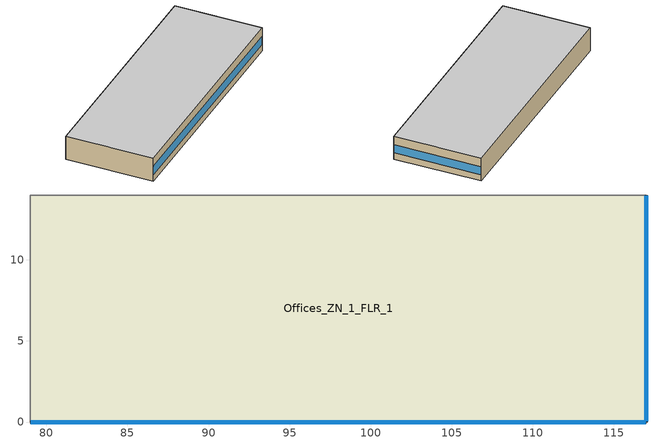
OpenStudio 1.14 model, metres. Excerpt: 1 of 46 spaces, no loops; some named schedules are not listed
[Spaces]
Offices_ZN_1_FLR_1
 floor ground: 117,14 117,0 79,0 79,14 z0
 wall outside: 79,0 117,0 117,14 z0:4
 wall to Gym_ZN_1_FLR_1: 117,14 79,14 z0:4
 wall to Lobby_ZN_1_FLR_1: 79,14 79,0 z0:4
 window: 79.05,0 116.95,0 z1.1:2.5; 117,0.05 117,13.95 z1.1:2.51
 ceiling to Offices_ZN_1_FLR_2: 117,0 117,14 79,14 79,0 z4
[Site]
Boise Air Terminal  Uo_ID_USA: Latitude {deg}=43.62; Longitude {deg}=-116.21; Time Zone {hr}=-7; Elevation {m}=701; Terrain=City
[Building]
90.1-2013-SecondarySchool-ASHRAE 169-5B created: 2018-06-08 23:52:57 -0700: North Axis {deg}=0; Default Construction Set=90.1-2013 - SecSchl - ASHRAE 169-5B; Standards Building Type=SecondarySchool
[ClimateZones]
Climate Zone Institution Name 1=ASHRAE; Climate Zone Document Name 1=ANSI/ASHRAE Standard 169; Climate Zone Document Year 1=2006; Climate Zone Value 1=5B; Climate Zone Institution Name 2=CEC; Climate Zone Document Name 2=California Climate Zone Descriptions; Climate Zone Document Year 2=1995
[Site:GroundTemperature:BuildingSurface]
20.75, 20.74, 20.73, 20.74, 20.77, 23.01, 23.37, 23.45, 23.47, 21.21, 20.91, 20.82
[Site:WaterMainsTemperature]
Calculation Method=Correlation; Annual Average Outdoor Air Temperature {C}=11.15; Maximum Difference In Monthly Average Outdoor Air Temperatures {deltaC}=26.2
[SizingPeriod:DesignDay] Barometric Pressure {Pa}=93182; Sky Clearness=0; Rain Indicator=0; Snow Indicator=0; Day of Month=21; Daylight Saving Time Indicator=0; Humidity Indicating Type=Wetbulb; Dry-Bulb Temperature Range Modifier Type=DefaultMultipliers
Name | Maximum Dry-Bulb Temperature {C} | Daily Dry-Bulb Temperature Range {deltaC} | Humidity Indicating Conditions at Maximum Dry-Bulb | Wind Speed {m/s} | Wind Direction {deg} | Month | Day Type | Solar Model Indicator | ASHRAE Taub | ASHRAE Taud
Boise Air Terminal  Uo Ann Htg 99.6% Condns DB | -16.3 | 0 | -16.3 | 2.3 | 120 | 12 | WinterDesignDay | ASHRAEClearSky
Boise Air Terminal  Uo Ann Clg .4% Condns DB=>MWB | 36.7 | 16.7 | 17.9 | 4.2 | 330 | 7 | SummerDesignDay | ASHRAETau | 0.398 | 2.125
[Material:NoMass] Thermal Absorptance=0.9; Solar Absorptance=0.7
Name | Roughness | Thermal Resistance {m2-K/W} | Visible Absorptance
CP02 CARPET PAD | VeryRough | 0.21648 | 0.8
Typical Insulation R-14.97; Typical Insulation R-14.97 1 | Smooth | 2.63723 | 0.7
Typical Carpet Pad | Smooth | 0.21648 | 0.8
Typical Insulation R-16.0 | Smooth | 2.81828 | 0.7
Typical Insulation R-30.13 | Smooth | 5.30668 | 0.7
Typical Insulation R-1.15 | Smooth | 0.202509 | 0.7
Typical Insulation R-1.15 1 | Smooth | 0.202527 | 0.7
Typical Insulation R-18.7 | Smooth | 3.2931 | 0.7
Typical Insulation R-26.25 | Smooth | 4.62235 | 0.7
Typical Insulation R-0.58 | Smooth | 0.101875 | 0.7
Typical Insulation | Smooth | 0.0282222 | 0.7
[Material]
Name | Roughness | Thickness {m} | Conductivity {W/m-K} | Density {kg/m3} | Specific Heat {J/kg-K} | Thermal Absorptance | Solar Absorptance | Visible Absorptance
100mm Normalweight concrete floor | MediumSmooth | 0.1016 | 2.31 | 2322 | 832
G01 13mm gypsum board | Smooth | 0.0127 | 0.16 | 800 | 1090 | 0.9 | 0.7 | 0.5
4 in. Normalweight Concrete Floor | MediumRough | 0.1016 | 2.31 | 2322 | 832 | 0.9 | 0.7 | 0.7
25mm Stucco | Smooth | 0.0254 | 0.72 | 1856 | 840 | 0.9 | 0.7 | 0.7
5/8 in. Gypsum Board | MediumSmooth | 0.0159 | 0.16 | 800 | 1090 | 0.9 | 0.7 | 0.7
Roof Membrane | VeryRough | 0.0095 | 0.16 | 1121.29 | 1460 | 0.9 | 0.7 | 0.7
Metal Roof Surface; F08 Metal surface | Smooth | 0.0008 | 45.28 | 7824 | 500 | 0.9 | 0.7 | 0.7
8 in. Normalweight Concrete Floor | MediumRough | 0.2032 | 2.31 | 2322 | 832 | 0.9 | 0.7 | 0.7
8 in. Concrete Block Basement Wall | MediumRough | 0.2032 | 1.326 | 1842 | 912 | 0.9 | 0.7 | 0.7
G05 25mm wood | MediumSmooth | 0.0254 | 0.15 | 608 | 1630 | 0.9 | 0.5 | 0.5
Metal Siding | Smooth | 0.0015 | 44.96 | 7688.86 | 410 | 0.9 | 0.7 | 0.7
1/2IN Gypsum | Smooth | 0.0127 | 0.16 | 784.9 | 830 | 0.9 | 0.4 | 0.4
6 in. Normalweight Concrete Floor | MediumRough | 0.1524 | 2.31 | 2322 | 832 | 0.9 | 0.7 | 0.7
Std Wood 6inch | MediumSmooth | 0.15 | 0.12 | 540 | 1210 | 0.9 | 0.7 | 0.7
[Construction]
Typical Insulated Exterior Mass Floor R-17.54: Typical Insulation R-14.97, 4 in. Normalweight Concrete Floor, Typical Carpet Pad
Typical Insulated Steel Framed Exterior Wall R-18.18: 25mm Stucco, 5/8 in. Gypsum Board, Typical Insulation R-16.0, 5/8 in. Gypsum Board
Typical IEAD Roof R-31.25: Roof Membrane, Typical Insulation R-30.13, Metal Roof Surface
Typical Interior Floor: 100mm Normalweight concrete floor, CP02 CARPET PAD
Typical Interior Wall: G01 13mm gypsum board, G01 13mm gypsum board
Typical Interior Ceiling: CP02 CARPET PAD, 100mm Normalweight concrete floor
Typical Insulated Carpeted 8in Slab Floor: 8 in. Normalweight Concrete Floor, Typical Carpet Pad
Typical Insulated Basement Mass Wall: 8 in. Concrete Block Basement Wall
U 0.42 SHGC 0.40 Dbl LoE (e2-.1) Tint 6mm/6mm Air: LoE TINT 6MM, AIR 6MM, CLEAR 6MM
Typical Insulated Metal Door R-2.0: F08 Metal surface, Typical Insulation R-1.15
Typical Overhead Door R-2.0: Typical Insulation R-1.15 1
Window_U_0.50_SHGC_0.40_Skylight_Frame_Width_0.430_in: Glass_2052_LayerAvg, Gap_1_W_0_0038, Glass_2027F_LayerAvg
Typical Interior Window: Clear 3mm
Typical Interior Door; Typical Interior Partition: G05 25mm wood
Typical Insulated Exterior Mass Floor R-17.54 1: Typical Insulation R-14.97 1, 4 in. Normalweight Concrete Floor, Typical Carpet Pad
Typical Insulated Metal Building Wall R-20.0: Metal Siding, Typical Insulation R-18.7, 1/2IN Gypsum
Typical Insulated Metal Building Roof R-27.03: Metal Roof Surface, Typical Insulation R-26.25
Typical Insulated Carpeted 6in Slab Floor: 6 in. Normalweight Concrete Floor, Typical Carpet Pad
Typical Insulated Metal Door R-1.43: F08 Metal surface, Typical Insulation R-0.58
Typical Overhead Door: Typical Insulation
InteriorFurnishings: Std Wood 6inch
[DefaultConstructionSet] Interior Partition Construction=Typical Interior Partition
Name | Default Exterior Surface Constructions | Default Interior Surface Constructions | Default Ground Contact Surface Constructions | Default Exterior SubSurface Constructions | Default Interior SubSurface Constructions
90.1-2013 - SecSchl - ASHRAE 169-5B | Default Surface Constructions 1 | Default Surface Constructions 2 | Default Surface Constructions 3 | Default Sub Surface Constructions 1 | Default Sub Surface Constructions 2
90.1-2013 - SecSchl - Office - ASHRAE 169-5B | Default Surface Constructions 4 | Default Surface Constructions 5 | Default Surface Constructions 6 | Default Sub Surface Constructions 3 | Default Sub Surface Constructions 4
[DefaultSurfaceConstructions]
Name | Floor Construction | Wall Construction | Roof Ceiling Construction
Default Surface Constructions 1 | Typical Insulated Exterior Mass Floor R-17.54 | Typical Insulated Steel Framed Exterior Wall R-18.18 | Typical IEAD Roof R-31.25
Default Surface Constructions 2; Default Surface Constructions 5 | Typical Interior Floor | Typical Interior Wall | Typical Interior Ceiling
Default Surface Constructions 3 | Typical Insulated Carpeted 8in Slab Floor | Typical Insulated Basement Mass Wall
Default Surface Constructions 4 | Typical Insulated Exterior Mass Floor R-17.54 1 | Typical Insulated Metal Building Wall R-20.0 | Typical Insulated Metal Building Roof R-27.03
Default Surface Constructions 6 | Typical Insulated Carpeted 6in Slab Floor | Typical Insulated Basement Mass Wall
[DefaultSubSurfaceConstructions]
Name | Fixed Window Construction | Operable Window Construction | Door Construction | Overhead Door Construction | Skylight Construction | Tubular Daylight Dome Construction | Tubular Daylight Diffuser Construction
Default Sub Surface Constructions 1 | U 0.42 SHGC 0.40 Dbl LoE (e2-.1) Tint 6mm/6mm Air | U 0.42 SHGC 0.40 Dbl LoE (e2-.1) Tint 6mm/6mm Air | Typical Insulated Metal Door R-2.0 | Typical Overhead Door R-2.0 | Window_U_0.50_SHGC_0.40_Skylight_Frame_Width_0.430_in | Typical Interior Window | Typical Interior Window
Default Sub Surface Constructions 2; Default Sub Surface Constructions 4 | Typical Interior Window | Typical Interior Window | Typical Interior Door
Default Sub Surface Constructions 3 | U 0.42 SHGC 0.40 Dbl LoE (e2-.1) Tint 6mm/6mm Air | U 0.42 SHGC 0.40 Dbl LoE (e2-.1) Tint 6mm/6mm Air | Typical Insulated Metal Door R-1.43 | Typical Overhead Door | Window_U_0.50_SHGC_0.40_Skylight_Frame_Width_0.430_in | Typical Interior Window | Typical Interior Window
[WindowMaterial:Glazing] Optical Data Type=SpectralAverage; Infrared Transmittance at Normal Incidence=0; Dirt Correction Factor for Solar and Visible Transmittance=1; Solar Diffusing=No
Name | Thickness {m} | Solar Transmittance at Normal Incidence | Front Side Solar Reflectance at Normal Incidence | Back Side Solar Reflectance at Normal Incidence | Visible Transmittance at Normal Incidence | Front Side Visible Reflectance at Normal Incidence | Back Side Visible Reflectance at Normal Incidence | Front Side Infrared Hemispherical Emissivity | Back Side Infrared Hemispherical Emissivity | Conductivity {W/m-K}
LoE TINT 6MM | 0.006 | 0.36 | 0.093 | 0.2 | 0.5 | 0.035 | 0.054 | 0.84 | 0.1 | 0.9
CLEAR 6MM | 0.006 | 0.775 | 0.071 | 0.071 | 0.881 | 0.08 | 0.08 | 0.84 | 0.84 | 0.9
Glass_2052_LayerAvg | 0.00837 | 0.507767 | 0.054228 | 0.0544931 | 0.586833 | 0.05805 | 0.058397 | 0.84 | 0.84 | 1
Glass_2027F_LayerAvg | 0.004 | 0.369744 | 0.470069 | 0.340935 | 0.765222 | 0.0546 | 0.073741 | 0.03675 | 0.84 | 1
Clear 3mm | 0.003 | 0.837 | 0.075 | 0.075 | 0.898 | 0.081 | 0.081 | 0.84 | 0.84 | 0.9
[WindowMaterial:Gas] Gas Type=Air
Name | Thickness {m}
AIR 6MM | 0.0063
Gap_1_W_0_0038 | 0.0038
[Space]
Offices_ZN_1_FLR_1: Space Type=SecondarySchool Office; Building Story=Building Story 1; Thermal Zone=Offices_ZN_1_FLR_1 ZN; Part of Total Floor Area=Yes
[SpaceType]
SecondarySchool Office: Default Construction Set=90.1-2013 - SecSchl - Office - ASHRAE 169-5B; Default Schedule Set=SecondarySchool Office Schedule Set; Design Specification Outdoor Air Object=SecondarySchool Office Ventilation; Standards Building Type=SecondarySchool; Standards Space Type=Office
[People:Definition]
SecondarySchool Office People Definition: Number of People Calculation Method=People/Area; People per Space Floor Area {person/m2}=0.0538196; Fraction Radiant=0.3
[People]
SecondarySchool Office People: People Definition=SecondarySchool Office People Definition; Space or SpaceType=SecondarySchool Office; Work Efficiency Schedule=Work Efficiency Schedule; Clothing Insulation Schedule=Clothing Schedule; Air Velocity Schedule=Air Velocity Schedule
[Lights:Definition]
SecondarySchool Office Lights Definition: Design Level Calculation Method=Watts/Area; Watts per Space Floor Area {W/m2}=11.9479; Fraction Radiant=0.37; Fraction Visible=0.2
[Lights]
SecondarySchool Office Lights: Lights Definition=SecondarySchool Office Lights Definition; Space or SpaceType=SecondarySchool Office; Schedule=SchoolSecondary BLDG_LIGHT_OFFICE_SCH OccSensor Reduction; Fraction Replaceable=1
[ElectricEquipment:Definition]
SecondarySchool Office Elec Equip Definition: Design Level Calculation Method=Watts/Area; Watts per Space Floor Area {W/m2}=10.7639; Fraction Radiant=0.5
[ElectricEquipment]
SecondarySchool Office Elec Equip: Electric Equipment Definition=SecondarySchool Office Elec Equip Definition; Space or SpaceType=SecondarySchool Office
[DesignSpecification:OutdoorAir]
SecondarySchool Office Ventilation: Outdoor Air Method=Sum; Outdoor Air Flow per Person {m3/s-person}=0; Outdoor Air Flow per Floor Area {m3/s-m2}=0.0004318; Outdoor Air Flow Rate {m3/s}=0; Outdoor Air Flow Air Changes per Hour {1/hr}=0
[DefaultScheduleSet]
SecondarySchool Office Schedule Set: Number of People Schedule=SchoolSecondary BLDG_OCC_SCH_Offices; People Activity Level Schedule=SchoolSecondary ACTIVITY_SCH; Lighting Schedule=SchoolSecondary BLDG_LIGHT_OFFICE_SCH; Electric Equipment Schedule=SchoolSecondary BLDG_EQUIP_SCH_2013; Infiltration Schedule=SchoolSecondary INFIL_SCH_PNNL
[ThermostatSetpoint:DualSetpoint]
SecondarySchool Office Thermostat 1: Heating Setpoint Temperature Schedule=SchoolSecondary HTGSETP_SCH_YES_OPTIMUM; Cooling Setpoint Temperature Schedule=SchoolSecondary CLGSETP_SCH_NO_SETBACK
[SpaceInfiltration:DesignFlowRate]
Offices_ZN_1_FLR_1 Infiltration: Space or SpaceType=Offices_ZN_1_FLR_1; Schedule=SchoolSecondary INFIL_SCH_PNNL; Design Flow Rate Calculation Method=Flow/ExteriorArea; Flow per Exterior Surface Area {m3/s-m2}=0.000569573; Constant Term Coefficient=0; Temperature Term Coefficient=0; Velocity Term Coefficient=0.224; Velocity Squared Term Coefficient=0
[InternalMass:Definition]
Internal Mass Definition 1: Construction=InteriorFurnishings; Design Level Calculation Method=SurfaceArea/Area; Surface Area per Space Floor Area=2
[InternalMass]
Offices_ZN_1_FLR_1 Mass: Internal Mass Definition=Internal Mass Definition 1; Space or SpaceType=Offices_ZN_1_FLR_1
[ThermalZone]
Offices_ZN_1_FLR_1 ZN: Primary Daylighting Control=Offices_ZN_1_FLR_1 Daylt Sensor 1; Fraction of Zone Controlled by Primary Daylighting Control=0.233078; Secondary Daylighting Control=Offices_ZN_1_FLR_1 Daylt Sensor 2; Fraction of Zone Controlled by Secondary Daylighting Control=0.209452; Thermostat=SecondarySchool Office Thermostat 1; Use Ideal Air Loads=No
[Exterior:Lights:Definition]
Name | Design Level {W}
Occ Sensing Exterior Lights Def | 8427.85
NonDimming Exterior Lights Def | 353.47
[Exterior:Lights] Control Option=AstronomicalClock
Name | Exterior Lights Definition | Schedule
Occ Sensing Exterior Lights Def | Occ Sensing Exterior Lights Def | SchoolSecondary Exterior_lighting_schedule_b
NonDimming Exterior Lights Def | NonDimming Exterior Lights Def | SchoolSecondary Exterior_lighting_schedule_a
[BuildingStory]
Building Story 1: Nominal Z Coordinate {m}=0
[EnergyManagementSystem:Program]
AuditoriumZN1FLR1ZNPSZAC37OptimumStartProg0: IF DaylightSavings==0 && DayOfWeek>1 && Hour==5 && OAT<23.9 && OAT>1.7; SET AuditoriumZN1FLR1ZNPSZAC37ClgSch0 = 29.4; SET AuditoriumZN1FLR1ZNPSZAC37HtgSch0 = 15.6; ELSEIF DaylightSavings==0 && DayOfWeek==1 && Hour==7 && OAT<23.9 && OAT>1.7; SET AuditoriumZN1FLR1ZNPSZAC37ClgSch0 = 29.4; SET AuditoriumZN1FLR1ZNPSZAC37HtgSch0 = 15.6; ELSEIF DaylightSavings==1 && DayOfWeek>1 && Hour==4 && OAT<23.9 && OAT>1.7; SET AuditoriumZN1FLR1ZNPSZAC37ClgSch0 = 29.4; SET AuditoriumZN1FLR1ZNPSZAC37HtgSch0 = 15.6; ELSEIF DaylightSavings==1 && DayOfWeek==1 && Hour==6 && OAT<23.9 && OAT>1.7; SET AuditoriumZN1FLR1ZNPSZAC37ClgSch0 = 29.4; SET AuditoriumZN1FLR1ZNPSZAC37HtgSch0 = 15.6; ELSE; SET AuditoriumZN1FLR1ZNPSZAC37ClgSch0 = NULL; SET AuditoriumZN1FLR1ZNPSZAC37HtgSch0 = NULL; ENDIF
AuxGymZN1FLR1ZNPSZAC26SetNumberofStages: SET AuxGymZN1FLR1ZNPSZAC26NumberofStages = 2
AuxGymZN1FLR1ZNPSZAC26EconomizerCTRLProg: SET AuxGymZN1FLR1ZNPSZAC26TimestepEconEff = 0.7; SET MaxE = 0.7; SET AuxGymZN1FLR1ZNPSZAC26DATRqd = (AuxGymZN1FLR1ZNPSZAC26DATRqd*1.8)+32; SET OATF = (OATF_1*1.8)+32; SET OAwbF = (OAWBC_1*1.8)+32; IF AuxGymZN1FLR1ZNPSZAC26OAFlowMass > (AuxGymZN1FLR1ZNPSZAC26OADesignMass*AuxGymZN1FLR1ZNPSZAC26OASch); SET EconoActive = 1; ELSE; SET EconoActive = 0; ENDIF; SET dTNeeded = 75-AuxGymZN1FLR1ZNPSZAC26DATRqd; SET CoolDesdT = ((98*0.15)+(75*(1-0.15)))-55; SET CoolLoad = dTNeeded/ CoolDesdT; IF CoolLoad > 1; SET CoolLoad = 1; ELSEIF CoolLoad < 0; SET CoolLoad = 0; ENDIF; IF EconoActive == 1; SET Stage = AuxGymZN1FLR1ZNPSZAC26NumberofStages; IF Stage == 2; IF CoolLoad < 0.6; SET AuxGymZN1FLR1ZNPSZAC26TimestepEconEff = MaxE; ELSE; SET ECOEff = 0-2.18919863612305; SET ECOEff = ECOEff+(0-0.674461284910428*CoolLoad); SET ECOEff = ECOEff+(0.000459106275872404*(OATF^2)); SET ECOEff = ECOEff+(0-0.00000484778537945252*(OATF^3)); SET ECOEff = ECOEff+(0.182915713033586*OAwbF); SET ECOEff = ECOEff+(0-0.00382838660261133*(OAwbF^2)); SET ECOEff = ECOEff+(0.0000255567460240583*(OAwbF^3)); SET AuxGymZN1FLR1ZNPSZAC26TimestepEconEff = ECOEff; ENDIF; ELSE; SET ECOEff = 2.36337942464462; SET ECOEff = ECOEff+(0-0.409939515512619*CoolLoad); SET ECOEff = ECOEff+(0-0.0565205596792225*OAwbF); SET ECOEff = ECOEff+(0-0.0000632612294169389*(OATF^2)); SET AuxGymZN1FLR1ZNPSZAC26TimestepEconEff = ECOEff+(0.000571724868775081*(OAwbF^2)); ENDIF; IF AuxGymZN1FLR1ZNPSZAC26TimestepEconEff > MaxE; SET AuxGymZN1FLR1ZNPSZAC26TimestepEconEff = MaxE; ELSEIF AuxGymZN1FLR1ZNPSZAC26TimestepEconEff < (AuxGymZN1FLR1ZNPSZAC26OADesignMass*AuxGymZN1FLR1ZNPSZAC26OASch); SET AuxGymZN1FLR1ZNPSZAC26TimestepEconEff = (AuxGymZN1FLR1ZNPSZAC26OADesignMass*AuxGymZN1FLR1ZNPSZAC26OASch); ENDIF; ENDIF
AuxGymZN1FLR1ZNPSZAC26SetFanPar: IF AuxGymZN1FLR1ZNPSZAC26NumberofStages == 1; Return; ENDIF; SET AuxGymZN1FLR1ZNPSZAC26FanPwrExp = 2.2; SET OAFrac = AuxGymZN1FLR1ZNPSZAC26OAFlowMass/AuxGymZN1FLR1ZNPSZAC26DesignFlowMass; IF  OAFrac < 0.66; SET AuxGymZN1FLR1ZNPSZAC26VenSpeed = 0.66; SET AuxGymZN1FLR1ZNPSZAC26Stg1Spd = 0.66; ELSE; SET AuxGymZN1FLR1ZNPSZAC26VenSpeed = OAFrac; SET AuxGymZN1FLR1ZNPSZAC26Stg1Spd = OAFrac; ENDIF; SET AuxGymZN1FLR1ZNPSZAC26Stg2Spd = 1.0; SET AuxGymZN1FLR1ZNPSZAC26HeatSpeed = 1.0
AuxGymZN1FLR1ZNPSZAC26FanControl: IF AuxGymZN1FLR1ZNPSZAC26NumberofStages == 1; Return; ENDIF; IF AuxGymZN1FLR1ZNPSZAC26HeatingRTF > 0; SET Heating = AuxGymZN1FLR1ZNPSZAC26HeatingRTF; SET Ven = 1-AuxGymZN1FLR1ZNPSZAC26HeatingRTF; SET Eco = 0; SET Stage1 = 0; SET Stage2 = 0; ELSE; SET Heating = 0; SET EcoSpeed = AuxGymZN1FLR1ZNPSZAC26VenSpeed; IF AuxGymZN1FLR1ZNPSZAC26SpeedRatio == 0; IF AuxGymZN1FLR1ZNPSZAC26RTF > 0; SET Stage1 = AuxGymZN1FLR1ZNPSZAC26RTF; SET Stage2 = 0; SET Ven = 1-AuxGymZN1FLR1ZNPSZAC26RTF; SET Eco = 0; IF AuxGymZN1FLR1ZNPSZAC26OAFlowMass > (AuxGymZN1FLR1ZNPSZAC26OADesignMass*AuxGymZN1FLR1ZNPSZAC26OASch); SET AuxGymZN1FLR1ZNPSZAC26Stg1Spd = 1.0; ENDIF; ELSE; SET Stage1 = 0; SET Stage2 = 0; IF AuxGymZN1FLR1ZNPSZAC26OAFlowMass > (AuxGymZN1FLR1ZNPSZAC26OADesignMass*AuxGymZN1FLR1ZNPSZAC26OASch); SET Eco = 1.0; SET Ven = 0; SET ExpDAT = AuxGymZN1FLR1ZNPSZAC26DATRqd-(1-AuxGymZN1FLR1ZNPSZAC26VenSpeed)*Aux_Gym_ZN_1_FLR_1_ZNTemp; SET ExpDAT = ExpDAT/AuxGymZN1FLR1ZNPSZAC26VenSpeed; IF OATF_1 > ExpDAT; SET EcoSpeed = AuxGymZN1FLR1ZNPSZAC26Stg2Spd; ENDIF; ELSE; SET Eco = 0; SET Ven = 1.0; ENDIF; ENDIF; ELSE; SET Stage1 = 1-AuxGymZN1FLR1ZNPSZAC26SpeedRatio; SET Stage2 = AuxGymZN1FLR1ZNPSZAC26SpeedRatio; SET Ven = 0; SET Eco = 0; IF AuxGymZN1FLR1ZNPSZAC26OAFlowMass > (AuxGymZN1FLR1ZNPSZAC26OADesignMass*AuxGymZN1FLR1ZNPSZAC26OASch); SET AuxGymZN1FLR1ZNPSZAC26Stg1Spd = 1.0; ENDIF; ENDIF; ENDIF; SET FPR = Ven*(AuxGymZN1FLR1ZNPSZAC26VenSpeed ^ AuxGymZN1FLR1ZNPSZAC26FanPwrExp); SET FPR = FPR+Eco*(EcoSpeed^AuxGymZN1FLR1ZNPSZAC26FanPwrExp); SET FPR1 = Stage1*(AuxGymZN1FLR1ZNPSZAC26Stg1Spd^AuxGymZN1FLR1ZNPSZAC26FanPwrExp); SET FPR = FPR+FPR1; SET FPR2 = Stage2*(AuxGymZN1FLR1ZNPSZAC26Stg2Spd^AuxGymZN1FLR1ZNPSZAC26FanPwrExp); SET FPR = FPR+FPR2; SET FPR3 = Heating*(AuxGymZN1FLR1ZNPSZAC26HeatSpeed^AuxGymZN1FLR1ZNPSZAC26FanPwrExp); SET FanPwrRatio = FPR+ FPR3; SET AuxGymZN1FLR1ZNPSZAC26FanPressure = AuxGymZN1FLR1ZNPSZAC26FanDesignPressure*FanPwrRatio
AuxGymZN1FLR1ZNPSZAC26OptimumStartProg0: IF DaylightSavings==0 && DayOfWeek>1 && Hour==5 && OAT_1<23.9 && OAT_1>1.7; SET AuxGymZN1FLR1ZNPSZAC26ClgSch0 = 29.4; SET AuxGymZN1FLR1ZNPSZAC26HtgSch0 = 15.6; ELSEIF DaylightSavings==0 && DayOfWeek==1 && Hour==7 && OAT_1<23.9 && OAT_1>1.7; SET AuxGymZN1FLR1ZNPSZAC26ClgSch0 = 29.4; SET AuxGymZN1FLR1ZNPSZAC26HtgSch0 = 15.6; ELSEIF DaylightSavings==1 && DayOfWeek>1 && Hour==4 && OAT_1<23.9 && OAT_1>1.7; SET AuxGymZN1FLR1ZNPSZAC26ClgSch0 = 29.4; SET AuxGymZN1FLR1ZNPSZAC26HtgSch0 = 15.6; ELSEIF DaylightSavings==1 && DayOfWeek==1 && Hour==6 && OAT_1<23.9 && OAT_1>1.7; SET AuxGymZN1FLR1ZNPSZAC26ClgSch0 = 29.4; SET AuxGymZN1FLR1ZNPSZAC26HtgSch0 = 15.6; ELSE; SET AuxGymZN1FLR1ZNPSZAC26ClgSch0 = NULL; SET AuxGymZN1FLR1ZNPSZAC26HtgSch0 = NULL; ENDIF
CafeteriaZN1FLR1ZNPSZAC59SetNumberofStages: SET CafeteriaZN1FLR1ZNPSZAC59NumberofStages = 2
[Daylighting:Control] Space=Offices_ZN_1_FLR_1; Position X-Coordinate {m}=19; Position Z-Coordinate {m}=0.762; Illuminance Setpoint {lux}=375; Lighting Control Type=Stepped; Minimum Input Power Fraction for Continuous Dimming Control=0.3; Minimum Light Output Fraction for Continuous Dimming Control=0.2; Number of Stepped Control Steps=3; Probability Lighting will be Reset When Needed in Manual Stepped Control=1; Maximum Allowable Discomfort Glare Index=22
Name | Position Y-Coordinate {m}
Offices_ZN_1_FLR_1 Daylt Sensor 1 | 1.65245
Offices_ZN_1_FLR_1 Daylt Sensor 2 | 3.32993
